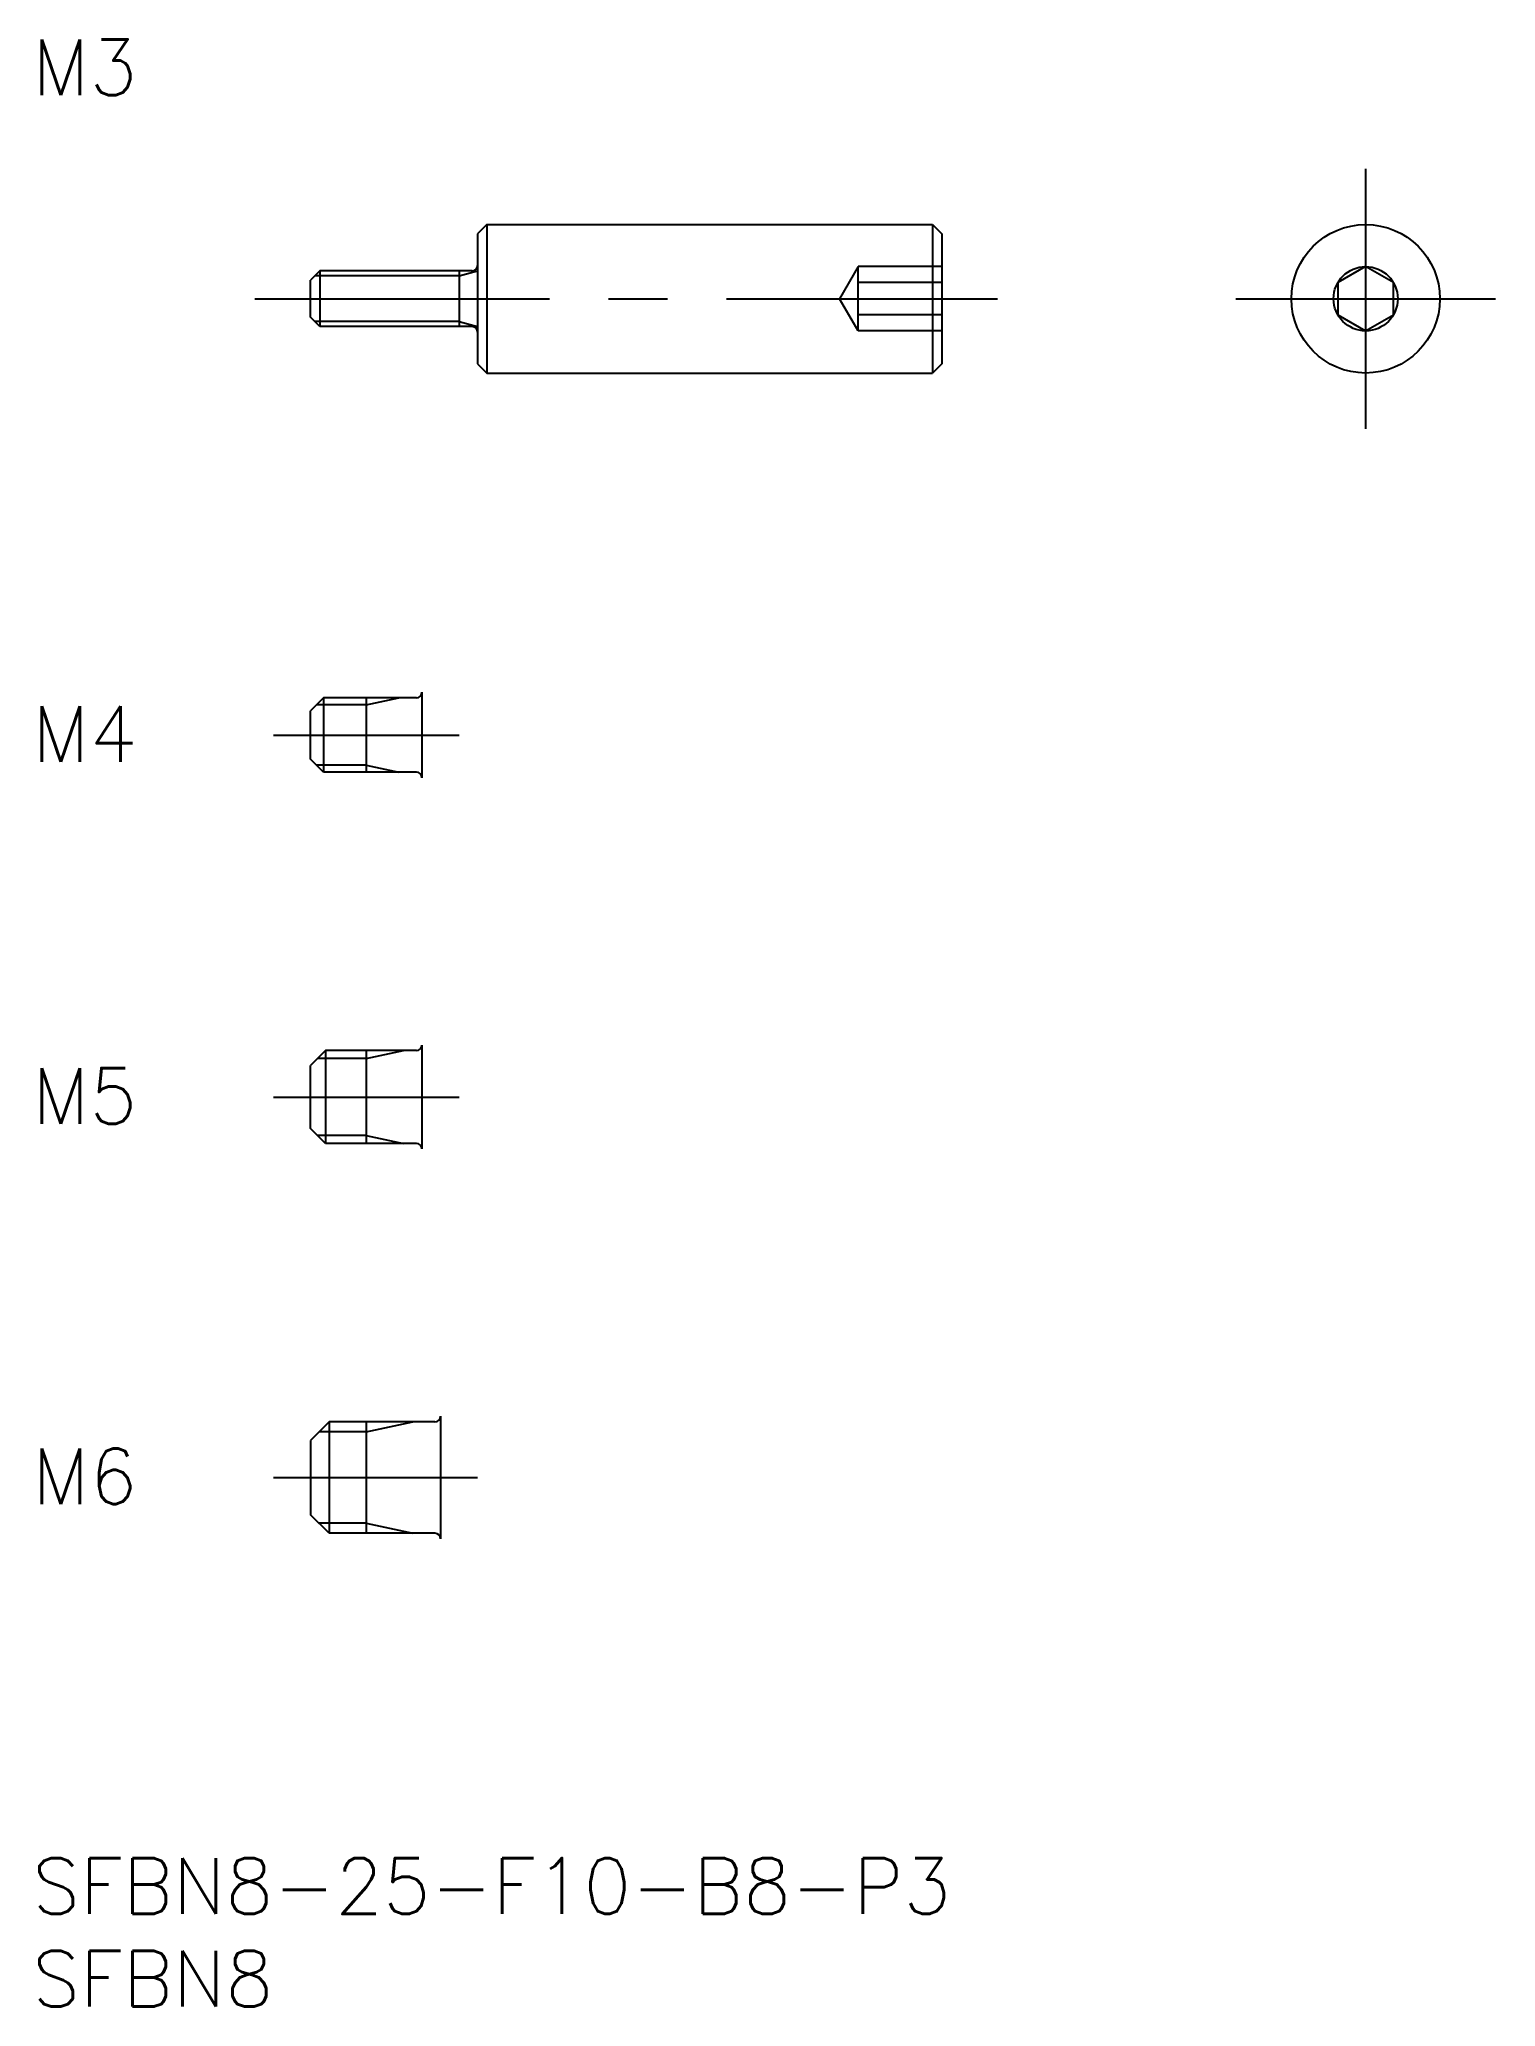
# Model space of a CAD drawing. Extents: x 0 to 79, y -8 to 98.
import ezdxf

# ---------------------------------------------------------------- set-up
doc = ezdxf.new("R2010")
doc.units = 0
doc.header["$LTSCALE"] = 0.5
doc.linetypes.add('CENTER', pattern=[50.8, 31.75, -6.35, 6.35, -6.35])
doc.linetypes.add('DASHED', pattern=[19.05, 12.7, -6.35])
for name, color, linetype in [('MSM_CENTER', 1, 'CENTER'), ('MSM_CONTINUOUS', 7, 'CONTINUOUS'), ('MSM_DASHED', 4, 'DASHED'), ('MSM_NARROW', 5, 'CONTINUOUS'), ('MSM_PART_NUMBER', 7, 'CONTINUOUS')]:
    doc.layers.add(name, color=color, linetype=linetype)
doc.styles.get("Standard").update_dxf_attribs({"font": 'txt.shx', "height": 1, "bigfont": 'bigfont.shx'})

# ---------------------------------------------------------------- blocks, each defined once
blk = doc.blocks.new('*U10')
at = {"layer": 'MSM_PART_NUMBER'}
blk.add_text('SFBN8-25-F10-B8-P3', height=3, dxfattribs=at).set_placement((0, -3))
blk = doc.blocks.new('*U11')
at = {"layer": 'MSM_PART_NUMBER'}
blk.add_text('SFBN8', height=3, dxfattribs=at).set_placement((0, -8))
blk = doc.blocks.new('*U12')
at = {"layer": 'MSM_PART_NUMBER'}
blk.add_text('M6', height=3, dxfattribs=at).set_placement((0, 19.06))
blk = doc.blocks.new('*U13')
at = {"layer": 'MSM_PART_NUMBER'}
blk.add_text('M5', height=3, dxfattribs=at).set_placement((0, 39.56))
blk = doc.blocks.new('*U14')
at = {"layer": 'MSM_PART_NUMBER'}
blk.add_text('M4', height=3, dxfattribs=at).set_placement((0, 59.06))
blk = doc.blocks.new('*U15')
at = {"layer": 'MSM_PART_NUMBER'}
blk.add_text('M3', height=3, dxfattribs=at).set_placement((0, 94.97))

msp = doc.modelspace()

# ---------------------------------------------------------------- linework, layer by layer
at = {"layer": 'MSM_CENTER'}
for p, q in [((71.84, 91), (71.84, 77)), ((12, 84), (52, 84)), ((64.84, 84), (78.84, 84)), ((13, 60.5), (23, 60.5)), ((13, 41), (23, 41)), ((13, 20.5), (24, 20.5))]:
    msp.add_line(p, q, dxfattribs=at)
at = {"layer": 'MSM_CONTINUOUS'}
for p, q in [((24.5, 88), (24, 87.5)), ((24.5, 88), (48.5, 88)), ((24.5, 88), (24.5, 80)), ((48.5, 88), (49, 87.5)), ((48.5, 88), (48.5, 80)), ((24, 87.5), (24, 80.5)), ((49, 87.5), (49, 80.5)), ((15.5, 85.5), (15, 85)), ((15, 83), (15, 85)), ((23.7, 85.5), (15.5, 85.5)), ((15.5, 85.5), (15.5, 82.5)), ((23, 85.5), (23, 82.5)), ((71.84, 85.73), (70.34, 84.87)), ((70.34, 84.87), (70.34, 83.13)), ((73.34, 84.87), (71.84, 85.73)), ((73.34, 83.13), (73.34, 84.87)), ((15.5, 82.5), (15, 83)), ((70.34, 83.13), (71.84, 82.27)), ((71.84, 82.27), (73.34, 83.13)), ((23.7, 82.5), (15.5, 82.5)), ((24, 80.5), (24.5, 80)), ((24.5, 80), (48.5, 80)), ((49, 80.5), (48.5, 80)), ((21, 62.8), (21, 58.2)), ((15.7, 62.5), (15, 61.8)), ((15, 59.2), (15, 61.8)), ((20.7, 62.5), (15.7, 62.5)), ((15.7, 62.5), (15.7, 58.5)), ((18, 62.5), (18, 58.5)), ((15.7, 58.5), (15, 59.2)), ((20.7, 58.5), (15.7, 58.5)), ((15.8, 43.5), (15, 42.7)), ((20.7, 43.5), (15.8, 43.5)), ((15.8, 43.5), (15.8, 38.5)), ((18, 43.5), (18, 38.5)), ((21, 43.8), (21, 38.2)), ((15, 39.3), (15, 42.7)), ((15.8, 38.5), (15, 39.3)), ((20.7, 38.5), (15.8, 38.5)), ((16, 23.5), (15, 22.5)), ((21.7, 23.5), (16, 23.5)), ((16, 23.5), (16, 17.5)), ((18, 23.5), (18, 17.5)), ((22, 23.8), (22, 17.2)), ((15, 22.5), (15, 18.5)), ((16, 17.5), (15, 18.5)), ((21.7, 17.5), (16, 17.5))]:
    msp.add_line(p, q, dxfattribs=at)
for radius in [4, 1.73]:
    msp.add_circle((71.84, 84), radius, dxfattribs=at)
for centre, start, end in [((23.7, 85.8), 270, 0), ((23.7, 82.2), 0, 90), ((20.7, 62.8), 270, 0), ((20.7, 58.2), 0, 90), ((20.7, 43.8), 270, 0), ((20.7, 38.2), 0, 90), ((21.7, 23.8), 270, 0), ((21.7, 17.2), 0, 90)]:
    msp.add_arc(centre, 0.3, start, end, dxfattribs=at)
at = {"layer": 'MSM_DASHED'}
for p, q in [((44.5, 85.73), (43.5, 84)), ((49, 85.73), (44.5, 85.73)), ((44.5, 82.27), (44.5, 85.73)), ((49, 84.87), (44.5, 84.87)), ((44.5, 82.27), (43.5, 84)), ((49, 83.13), (44.5, 83.13)), ((49, 82.27), (44.5, 82.27))]:
    msp.add_line(p, q, dxfattribs=at)
at = {"layer": 'MSM_NARROW'}
for p, q in [((23, 85.23), (15.23, 85.23)), ((23, 85.23), (24, 85.5)), ((23, 82.77), (15.23, 82.77)), ((23, 82.77), (24, 82.5)), ((18, 62.12), (15.32, 62.12)), ((18, 62.12), (19.75, 62.5)), ((18, 58.88), (15.32, 58.88)), ((18, 58.88), (19.75, 58.5)), ((18, 43.07), (20, 43.5)), ((18, 43.07), (15.37, 43.07)), ((18, 38.93), (15.37, 38.93)), ((18, 38.93), (20, 38.5)), ((18, 22.96), (20.5, 23.5)), ((18, 22.96), (15.46, 22.96)), ((18, 18.04), (15.46, 18.04)), ((18, 18.04), (20.5, 17.5))]:
    msp.add_line(p, q, dxfattribs=at)

# ---------------------------------------------------------------- block references
at = {"layer": 'MSM_CONTINUOUS'}
for name in ['*U15', '*U14', '*U13', '*U12', '*U10', '*U11']:
    msp.add_blockref(name, (0, 0), dxfattribs=at)

doc.saveas('drawing.dxf')
